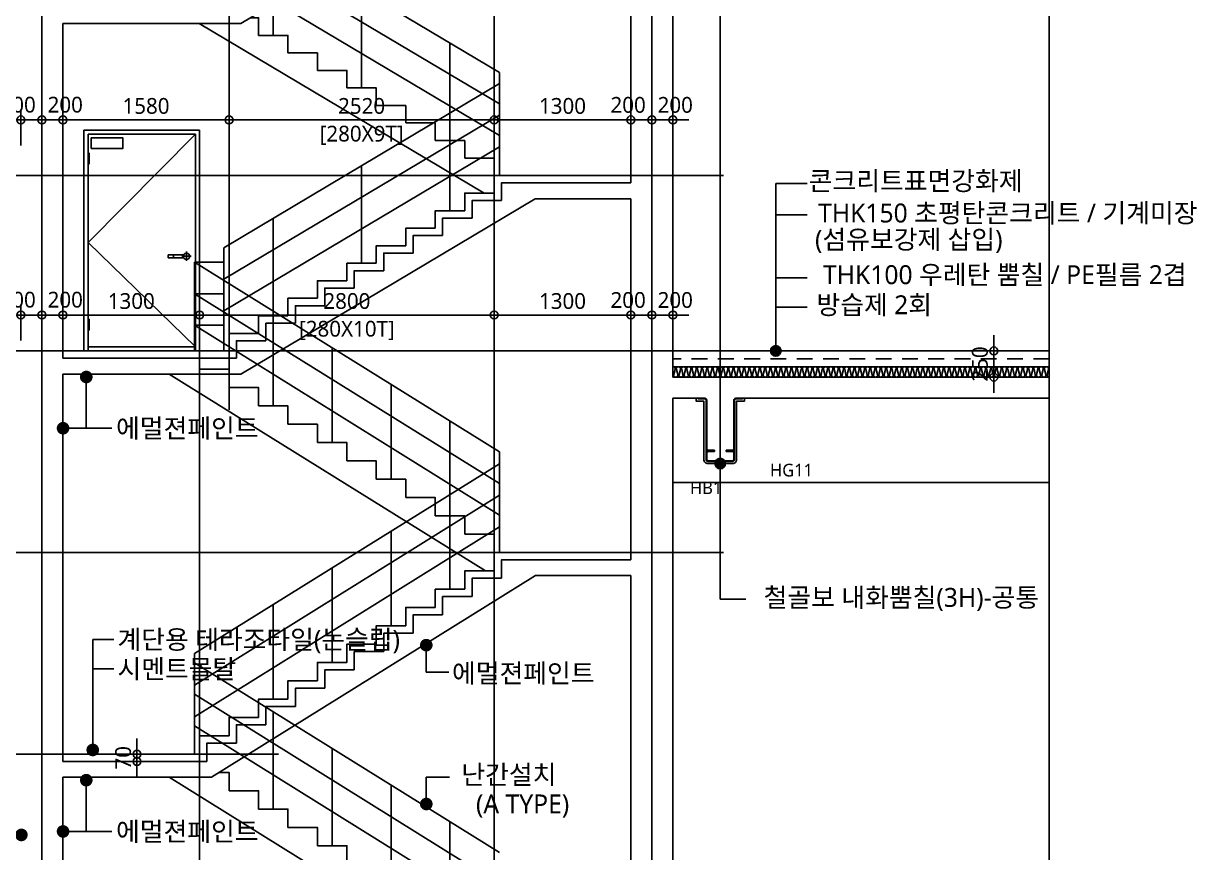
# Model space of a CAD drawing. Header units: millimetres. Extents: x -27671 to 122165, y 825 to 42056.
# Drawn here: x 77094 to 88248, y 12961 to 20844 of the extents above; entities that cross this region are included whole.
import ezdxf
from ezdxf.enums import TextEntityAlignment as Align

# ---------------------------------------------------------------- set-up
doc = ezdxf.new("R2010")
doc.units = ezdxf.units.MM
doc.header["$LTSCALE"] = 100
doc.header["$MEASUREMENT"] = 0
doc.header["$PDSIZE"] = -10
for name, pattern in [('-HID', [2.5, 1.5, -1]), ('CEN', [62, 60, -1, 0, -1]), ('HID', [2.5, 1.5, -1])]:
    doc.linetypes.add(name, pattern=pattern)
doc.layers.get('0').update_dxf_attribs({"linetype": 'CONTINUOUS'})
doc.layers.get('Defpoints').update_dxf_attribs({"color": 171, "linetype": 'CONTINUOUS'})
for name, color, linetype in [('CEN(ST)', 1, 'CEN'), ('center(창호)', 1, 'CEN'), ('CON', 2, 'CONTINUOUS'), ('DOOR', 4, 'CONTINUOUS'), ('DOOR-ELE', 252, 'CONTINUOUS'), ('ELE-6', 8, 'CONTINUOUS'), ('FIN', 8, 'CONTINUOUS'), ('FIN-1', 6, 'CONTINUOUS'), ('HAN', 9, 'CONTINUOUS'), ('HF', 3, 'CONTINUOUS'), ('LED', 7, 'CONTINUOUS'), ('NDIM', 7, 'CONTINUOUS'), ('OPEN', 1, '-HID'), ('SYM', 7, 'CONTINUOUS'), ('TEXT(MIN)', 7, 'CONTINUOUS'), ('TEXT(노트)', 7, 'CONTINUOUS'), ('WIPEOUT', 7, 'CONTINUOUS'), ('wire-meshes', 1, 'CONTINUOUS')]:
    doc.layers.add(name, color=color, linetype=linetype)
doc.styles.add('CGS', font='cgse', dxfattribs={"bigfont": 'cgs'})
doc.styles.add('나눔바른고딕', font='NanumBarunGothic.ttf')
doc.dimstyles.new('NDIM 1200', dxfattribs={"dimscale": 75, "dimtxt": 3, "dimasz": 1, "dimexe": 2, "dimexo": 2, "dimgap": 1, "dimtad": 1, "dimdec": 0, "dimdsep": 46, "dimtxsty": 'CGS', "dimblk": 'DOT0', "dimcen": 1, "dimdle": 8, "dimclrd": 256, "dimclre": 256, "dimclrt": 256, "dimadec": 0, "dimazin": 0, "dimtfac": 1, "dimtdec": 0, "dimtix": 1, "dimtmove": 2, "dimatfit": 3, "dimldrblk": 'DOT0', "dimfxl": 1, "dimtolj": 1, "dimtzin": 0, "dimlwd": -1, "dimlwe": -1, "dimarcsym": 0})

# ---------------------------------------------------------------- blocks, each defined once
blk = doc.blocks.new('A$Cf4a16f9c')
blk.add_wipeout([(0, 0), (1100, 0), (1100, 2100), (0, 2100)]).dxf.layer = 'WIPEOUT'
at = {"layer": 'center(창호)'}
for p, q in [((80, 900), (170, 900)), ((125, 945), (125, 855))]:
    blk.add_line(p, q, dxfattribs=at)
at = {"layer": 'DOOR', "ltscale": 1000}
for p, q in [((0, 2100), (0, 0)), ((1100, 2100), (0, 2100)), ((40, 2060), (40, 0)), ((1060, 2060), (40, 2060)), ((1060, 2060), (1060, 0)), ((1100, 2100), (1100, 0)), ((0, 0), (1100, 0)), ((40, 40), (1060, 40))]:
    blk.add_line(p, q, dxfattribs=at)
blk.add_circle((125, 900), 30, dxfattribs=at)
at = {"layer": 'DOOR-ELE', "ltscale": 1000}
for p, q in [((151, 915), (300, 915)), ((250, 915), (250, 885)), ((300, 915), (300, 885)), ((151, 885), (300, 885))]:
    blk.add_line(p, q, dxfattribs=at)
for points in [[(1030, 2025), (730, 2025), (730, 1925), (1030, 1925)], [(1060, 1780), (1050, 1780), (1050, 1880), (1060, 1880)], [(1060, 200), (1050, 200), (1050, 300), (1060, 300)]]:
    blk.add_lwpolyline(points, close=True, dxfattribs=at)
at = {"layer": 'OPEN', "ltscale": 700}
for p, q in [((40, 2060), (1060, 1030)), ((1060, 1030), (40, 40))]:
    blk.add_line(p, q, dxfattribs=at)
blk = doc.blocks.new('A$C7D425C14')
at = {"layer": 'CON', "ltscale": 10000}
for points in [[(3820, 4780), (2911, 4780), (111, 3113), (-1580, 3113)], [(2870, 1597), (2590, 1597), (2590, 1430)], [(2870, 1597), (3820, 1597)], [(3820, 1447), (2911, 1447), (111, -220), (-1580, -220)], [(2590, 1430), (2310, 1430), (2310, 1263)], [(2310, 1263), (2030, 1263), (2030, 1097)], [(2030, 1097), (1750, 1097), (1750, 930)], [(1750, 930), (1470, 930), (1470, 763)], [(1470, 763), (1190, 763), (1190, 597)], [(1190, 597), (910, 597), (910, 430)], [(910, 430), (630, 430), (630, 263)], [(630, 263), (350, 263), (350, 97)], [(350, 97), (70, 97), (70, -70)], [(70, -70), (-1580, -70)]]:
    blk.add_lwpolyline(points, dxfattribs=at)
at = {"layer": 'ELE-6', "ltscale": 10000}
for points in [[(201, 3167), (280, 3167), (280, 3000)], [(2426, 1500), (-284, 3113)], [(280, 3000), (560, 3000), (560, 2833)], [(560, 2833), (840, 2833), (840, 2667)], [(840, 2667), (1120, 2667), (1120, 2500)], [(1120, 2500), (1400, 2500), (1400, 2333)], [(1400, 2333), (1680, 2333), (1680, 2167)], [(1680, 2167), (1960, 2167), (1960, 2000)], [(1960, 2000), (2240, 2000), (2240, 1833)], [(2240, 1833), (2520, 1833), (2520, 1667)]]:
    blk.add_lwpolyline(points, dxfattribs=at)
at = {"layer": 'FIN-1', "ltscale": 10000}
for points in [[(2800, 1667), (2520, 1667), (2520, 1500)], [(2800, 1667), (3820, 1667)], [(2520, 1500), (2240, 1500), (2240, 1333)], [(2240, 1333), (1960, 1333), (1960, 1167)], [(1960, 1167), (1680, 1167), (1680, 1000)], [(1680, 1000), (1400, 1000), (1400, 833)], [(1400, 833), (1120, 833), (1120, 667)], [(1120, 667), (840, 667), (840, 500)], [(840, 500), (560, 500), (560, 333)], [(560, 333), (280, 333), (280, 167)], [(280, 167), (0, 167), (0, 0)], [(0, 0), (-1580, 0)]]:
    blk.add_lwpolyline(points, dxfattribs=at)
at = {"layer": 'HAN', "ltscale": 10000}
for p, q in [((2570, 2648), (950, 3612)), ((2570, 2348), (698, 3462)), ((1260, 2500), (1260, 3428)), ((420, 3000), (420, 3297)), ((2570, 2048), (446, 3312)), ((2100, 2000), (2100, 2928)), ((2570, 1667), (2570, 2648)), ((-50, 981), (2570, 2541)), ((-50, 681), (2570, 2241)), ((2100, 1333), (2100, 2261)), ((-50, 381), (2570, 1941)), ((1260, 833), (1260, 1761)), ((420, 333), (420, 1261)), ((-50, 981), (-50, 0))]:
    blk.add_line(p, q, dxfattribs=at)
blk = doc.blocks.new('DOT0')
blk.add_line((-3, 0), (3, 0))
at = {"color": 6}
blk.add_circle((0, 0), 0.75, dxfattribs=at)
blk = doc.blocks.new('*D207')
at = {"layer": 'Defpoints', "color": 0, "ltscale": 0.4, "transparency": 16777216}
for p in [(77069, 18072), (77069, 17731), (77269, 17731)]:
    blk.add_point(p, dxfattribs=at)
at = {"layer": 'NDIM', "ltscale": 0.4, "transparency": 16777216}
for p, q in [((77069, 17831), (77069, 18172)), ((77219, 18072), (77119, 18072)), ((77269, 17831), (77269, 18172))]:
    blk.add_line(p, q, dxfattribs=at)
at = {"layer": 'NDIM', "ltscale": 0.4, "transparency": 16777216, "xscale": 50, "yscale": 50, "zscale": 50, "rotation": 180}
blk.add_blockref('DOT0', (77069, 18072), dxfattribs=at)
at = {"layer": 'NDIM', "ltscale": 0.4, "transparency": 16777216, "xscale": 50, "yscale": 50, "zscale": 50}
blk.add_blockref('DOT0', (77269, 18072), dxfattribs=at)
at = {"layer": 'NDIM', "ltscale": 0.4, "transparency": 16777216, "insert": (77043, 18217), "char_height": 150, "attachment_point": 5, "style": '나눔바른고딕'}
blk.add_mtext('\\A1;200', dxfattribs=at)
blk = doc.blocks.new('*D208')
at = {"layer": 'Defpoints', "color": 0, "ltscale": 0.4, "transparency": 16777216}
for p in [(77469, 18072), (77269, 17731), (77469, 17731)]:
    blk.add_point(p, dxfattribs=at)
at = {"layer": 'NDIM', "ltscale": 0.4, "transparency": 16777216}
for p, q in [((77269, 17831), (77269, 18172)), ((77319, 18072), (77419, 18072)), ((77469, 17831), (77469, 18172))]:
    blk.add_line(p, q, dxfattribs=at)
at = {"layer": 'NDIM', "ltscale": 0.4, "transparency": 16777216, "xscale": 50, "yscale": 50, "zscale": 50, "rotation": 180}
blk.add_blockref('DOT0', (77269, 18072), dxfattribs=at)
at = {"layer": 'NDIM', "ltscale": 0.4, "transparency": 16777216, "xscale": 50, "yscale": 50, "zscale": 50}
blk.add_blockref('DOT0', (77469, 18072), dxfattribs=at)
at = {"layer": 'NDIM', "ltscale": 0.4, "transparency": 16777216, "insert": (77491, 18217), "char_height": 150, "attachment_point": 5, "style": '나눔바른고딕'}
blk.add_mtext('\\A1;200', dxfattribs=at)
blk = doc.blocks.new('*D209')
at = {"layer": 'Defpoints', "color": 0, "ltscale": 0.4, "transparency": 16777216}
for p in [(77469, 18072), (77469, 17731), (78769, 17731)]:
    blk.add_point(p, dxfattribs=at)
at = {"layer": 'NDIM', "ltscale": 0.4, "transparency": 16777216}
for p, q in [((77469, 17831), (77469, 18172)), ((78719, 18072), (77519, 18072)), ((78769, 17831), (78769, 18172))]:
    blk.add_line(p, q, dxfattribs=at)
at = {"layer": 'NDIM', "ltscale": 0.4, "transparency": 16777216, "xscale": 50, "yscale": 50, "zscale": 50, "rotation": 180}
blk.add_blockref('DOT0', (77469, 18072), dxfattribs=at)
at = {"layer": 'NDIM', "ltscale": 0.4, "transparency": 16777216, "xscale": 50, "yscale": 50, "zscale": 50}
blk.add_blockref('DOT0', (78769, 18072), dxfattribs=at)
at = {"layer": 'NDIM', "ltscale": 0.4, "transparency": 16777216, "insert": (78119, 18204), "char_height": 150, "attachment_point": 5, "style": '나눔바른고딕'}
blk.add_mtext('\\A1;1300', dxfattribs=at)
blk = doc.blocks.new('*D210')
at = {"layer": 'Defpoints', "color": 0, "ltscale": 0.4, "transparency": 16777216}
for p in [(81569, 18072), (78769, 17731), (81569, 17731)]:
    blk.add_point(p, dxfattribs=at)
at = {"layer": 'NDIM', "ltscale": 0.4, "transparency": 16777216}
for p, q in [((78769, 17831), (78769, 18172)), ((78819, 18072), (81519, 18072)), ((81569, 17831), (81569, 18172))]:
    blk.add_line(p, q, dxfattribs=at)
at = {"layer": 'NDIM', "ltscale": 0.4, "transparency": 16777216, "xscale": 50, "yscale": 50, "zscale": 50, "rotation": 180}
blk.add_blockref('DOT0', (78769, 18072), dxfattribs=at)
at = {"layer": 'NDIM', "ltscale": 0.4, "transparency": 16777216, "xscale": 50, "yscale": 50, "zscale": 50}
blk.add_blockref('DOT0', (81569, 18072), dxfattribs=at)
at = {"layer": 'NDIM', "ltscale": 0.4, "transparency": 16777216, "char_height": 150, "attachment_point": 5, "style": '나눔바른고딕'}
for s, insert in [('\\A1;2800', (80169, 18204)), ('\\A1;[280X10T]', (80169, 17925))]:
    blk.add_mtext(s, dxfattribs=dict(at, insert=insert))
blk = doc.blocks.new('*D211')
at = {"layer": 'Defpoints', "color": 0, "ltscale": 0.4, "transparency": 16777216}
for p in [(82869, 18072), (81569, 17731), (82869, 17731)]:
    blk.add_point(p, dxfattribs=at)
at = {"layer": 'NDIM', "ltscale": 0.4, "transparency": 16777216}
for p, q in [((81569, 17831), (81569, 18172)), ((81619, 18072), (82819, 18072)), ((82869, 17831), (82869, 18172))]:
    blk.add_line(p, q, dxfattribs=at)
at = {"layer": 'NDIM', "ltscale": 0.4, "transparency": 16777216, "xscale": 50, "yscale": 50, "zscale": 50, "rotation": 180}
blk.add_blockref('DOT0', (81569, 18072), dxfattribs=at)
at = {"layer": 'NDIM', "ltscale": 0.4, "transparency": 16777216, "xscale": 50, "yscale": 50, "zscale": 50}
blk.add_blockref('DOT0', (82869, 18072), dxfattribs=at)
at = {"layer": 'NDIM', "ltscale": 0.4, "transparency": 16777216, "insert": (82219, 18204), "char_height": 150, "attachment_point": 5, "style": '나눔바른고딕'}
blk.add_mtext('\\A1;1300', dxfattribs=at)
blk = doc.blocks.new('*D212')
at = {"layer": 'Defpoints', "color": 0, "ltscale": 0.4, "transparency": 16777216}
for p in [(82869, 18072), (82869, 17731), (83069, 17731)]:
    blk.add_point(p, dxfattribs=at)
at = {"layer": 'NDIM', "ltscale": 0.4, "transparency": 16777216}
for p, q in [((82869, 17831), (82869, 18172)), ((83019, 18072), (82919, 18072)), ((83069, 17831), (83069, 18172))]:
    blk.add_line(p, q, dxfattribs=at)
at = {"layer": 'NDIM', "ltscale": 0.4, "transparency": 16777216, "xscale": 50, "yscale": 50, "zscale": 50, "rotation": 180}
blk.add_blockref('DOT0', (82869, 18072), dxfattribs=at)
at = {"layer": 'NDIM', "ltscale": 0.4, "transparency": 16777216, "xscale": 50, "yscale": 50, "zscale": 50}
blk.add_blockref('DOT0', (83069, 18072), dxfattribs=at)
at = {"layer": 'NDIM', "ltscale": 0.4, "transparency": 16777216, "insert": (82843, 18214), "char_height": 150, "attachment_point": 5, "style": '나눔바른고딕'}
blk.add_mtext('\\A1;200', dxfattribs=at)
blk = doc.blocks.new('*D213')
at = {"layer": 'Defpoints', "color": 0, "ltscale": 0.4, "transparency": 16777216}
for p in [(83269, 18072), (83069, 17731), (83269, 17731)]:
    blk.add_point(p, dxfattribs=at)
at = {"layer": 'NDIM', "ltscale": 0.4, "transparency": 16777216}
for p, q in [((83069, 17831), (83069, 18172)), ((83119, 18072), (83219, 18072)), ((83269, 17831), (83269, 18172))]:
    blk.add_line(p, q, dxfattribs=at)
at = {"layer": 'NDIM', "ltscale": 0.4, "transparency": 16777216, "xscale": 50, "yscale": 50, "zscale": 50, "rotation": 180}
blk.add_blockref('DOT0', (83069, 18072), dxfattribs=at)
at = {"layer": 'NDIM', "ltscale": 0.4, "transparency": 16777216, "xscale": 50, "yscale": 50, "zscale": 50}
blk.add_blockref('DOT0', (83269, 18072), dxfattribs=at)
at = {"layer": 'NDIM', "ltscale": 0.4, "transparency": 16777216, "insert": (83291, 18214), "char_height": 150, "attachment_point": 5, "style": '나눔바른고딕'}
blk.add_mtext('\\A1;200', dxfattribs=at)
blk = doc.blocks.new('*D214')
at = {"layer": 'Defpoints', "color": 0, "ltscale": 0.4, "transparency": 16777216}
for p in [(77069, 19927), (77069, 19585), (77269, 19585)]:
    blk.add_point(p, dxfattribs=at)
at = {"layer": 'NDIM', "ltscale": 0.4, "transparency": 16777216}
for p, q in [((77069, 19685), (77069, 20027)), ((77269, 19685), (77269, 20027)), ((77219, 19927), (77119, 19927))]:
    blk.add_line(p, q, dxfattribs=at)
at = {"layer": 'NDIM', "ltscale": 0.4, "transparency": 16777216, "xscale": 50, "yscale": 50, "zscale": 50, "rotation": 180}
blk.add_blockref('DOT0', (77069, 19927), dxfattribs=at)
at = {"layer": 'NDIM', "ltscale": 0.4, "transparency": 16777216, "xscale": 50, "yscale": 50, "zscale": 50}
blk.add_blockref('DOT0', (77269, 19927), dxfattribs=at)
at = {"layer": 'NDIM', "ltscale": 0.4, "transparency": 16777216, "insert": (77043, 20071), "char_height": 150, "attachment_point": 5, "style": '나눔바른고딕'}
blk.add_mtext('\\A1;200', dxfattribs=at)
blk = doc.blocks.new('*D215')
at = {"layer": 'Defpoints', "color": 0, "ltscale": 0.4, "transparency": 16777216}
for p in [(77469, 19927), (77269, 19585), (77469, 19585)]:
    blk.add_point(p, dxfattribs=at)
at = {"layer": 'NDIM', "ltscale": 0.4, "transparency": 16777216}
for p, q in [((77269, 19685), (77269, 20027)), ((77469, 19685), (77469, 20027)), ((77319, 19927), (77419, 19927))]:
    blk.add_line(p, q, dxfattribs=at)
at = {"layer": 'NDIM', "ltscale": 0.4, "transparency": 16777216, "xscale": 50, "yscale": 50, "zscale": 50, "rotation": 180}
blk.add_blockref('DOT0', (77269, 19927), dxfattribs=at)
at = {"layer": 'NDIM', "ltscale": 0.4, "transparency": 16777216, "xscale": 50, "yscale": 50, "zscale": 50}
blk.add_blockref('DOT0', (77469, 19927), dxfattribs=at)
at = {"layer": 'NDIM', "ltscale": 0.4, "transparency": 16777216, "insert": (77491, 20071), "char_height": 150, "attachment_point": 5, "style": '나눔바른고딕'}
blk.add_mtext('\\A1;200', dxfattribs=at)
blk = doc.blocks.new('*D216')
at = {"layer": 'Defpoints', "color": 0, "ltscale": 0.4, "transparency": 16777216}
for p in [(77469, 19927), (77469, 19585), (79049, 19585)]:
    blk.add_point(p, dxfattribs=at)
at = {"layer": 'NDIM', "ltscale": 0.4, "transparency": 16777216}
for p, q in [((77469, 19685), (77469, 20027)), ((79049, 19685), (79049, 20027)), ((78999, 19927), (77519, 19927))]:
    blk.add_line(p, q, dxfattribs=at)
at = {"layer": 'NDIM', "ltscale": 0.4, "transparency": 16777216, "xscale": 50, "yscale": 50, "zscale": 50, "rotation": 180}
blk.add_blockref('DOT0', (77469, 19927), dxfattribs=at)
at = {"layer": 'NDIM', "ltscale": 0.4, "transparency": 16777216, "xscale": 50, "yscale": 50, "zscale": 50}
blk.add_blockref('DOT0', (79049, 19927), dxfattribs=at)
at = {"layer": 'NDIM', "ltscale": 0.4, "transparency": 16777216, "insert": (78259, 20059), "char_height": 150, "attachment_point": 5, "style": '나눔바른고딕'}
blk.add_mtext('\\A1;1580', dxfattribs=at)
blk = doc.blocks.new('*D217')
at = {"layer": 'Defpoints', "color": 0, "ltscale": 0.4, "transparency": 16777216}
for p in [(81569, 19927), (79049, 19585), (81569, 19585)]:
    blk.add_point(p, dxfattribs=at)
at = {"layer": 'NDIM', "ltscale": 0.4, "transparency": 16777216}
for p, q in [((79049, 19685), (79049, 20027)), ((81569, 19685), (81569, 20027)), ((79099, 19927), (81519, 19927))]:
    blk.add_line(p, q, dxfattribs=at)
at = {"layer": 'NDIM', "ltscale": 0.4, "transparency": 16777216, "xscale": 50, "yscale": 50, "zscale": 50, "rotation": 180}
blk.add_blockref('DOT0', (79049, 19927), dxfattribs=at)
at = {"layer": 'NDIM', "ltscale": 0.4, "transparency": 16777216, "xscale": 50, "yscale": 50, "zscale": 50}
blk.add_blockref('DOT0', (81569, 19927), dxfattribs=at)
at = {"layer": 'NDIM', "ltscale": 0.4, "transparency": 16777216, "char_height": 150, "attachment_point": 5, "style": '나눔바른고딕'}
for s, insert in [('\\A1;2520', (80309, 20059)), ('\\A1;[280X9T]', (80309, 19780))]:
    blk.add_mtext(s, dxfattribs=dict(at, insert=insert))
blk = doc.blocks.new('*D218')
at = {"layer": 'Defpoints', "color": 0, "ltscale": 0.4, "transparency": 16777216}
for p in [(82869, 19927), (81569, 19585), (82869, 19585)]:
    blk.add_point(p, dxfattribs=at)
at = {"layer": 'NDIM', "ltscale": 0.4, "transparency": 16777216}
for p, q in [((81569, 19685), (81569, 20027)), ((82869, 19685), (82869, 20027)), ((81619, 19927), (82819, 19927))]:
    blk.add_line(p, q, dxfattribs=at)
at = {"layer": 'NDIM', "ltscale": 0.4, "transparency": 16777216, "xscale": 50, "yscale": 50, "zscale": 50, "rotation": 180}
blk.add_blockref('DOT0', (81569, 19927), dxfattribs=at)
at = {"layer": 'NDIM', "ltscale": 0.4, "transparency": 16777216, "xscale": 50, "yscale": 50, "zscale": 50}
blk.add_blockref('DOT0', (82869, 19927), dxfattribs=at)
at = {"layer": 'NDIM', "ltscale": 0.4, "transparency": 16777216, "insert": (82219, 20059), "char_height": 150, "attachment_point": 5, "style": '나눔바른고딕'}
blk.add_mtext('\\A1;1300', dxfattribs=at)
blk = doc.blocks.new('*D219')
at = {"layer": 'Defpoints', "color": 0, "ltscale": 0.4, "transparency": 16777216}
for p in [(82869, 19927), (82869, 19585), (83069, 19585)]:
    blk.add_point(p, dxfattribs=at)
at = {"layer": 'NDIM', "ltscale": 0.4, "transparency": 16777216}
for p, q in [((82869, 19685), (82869, 20027)), ((83069, 19685), (83069, 20027)), ((83019, 19927), (82919, 19927))]:
    blk.add_line(p, q, dxfattribs=at)
at = {"layer": 'NDIM', "ltscale": 0.4, "transparency": 16777216, "xscale": 50, "yscale": 50, "zscale": 50, "rotation": 180}
blk.add_blockref('DOT0', (82869, 19927), dxfattribs=at)
at = {"layer": 'NDIM', "ltscale": 0.4, "transparency": 16777216, "xscale": 50, "yscale": 50, "zscale": 50}
blk.add_blockref('DOT0', (83069, 19927), dxfattribs=at)
at = {"layer": 'NDIM', "ltscale": 0.4, "transparency": 16777216, "insert": (82843, 20069), "char_height": 150, "attachment_point": 5, "style": '나눔바른고딕'}
blk.add_mtext('\\A1;200', dxfattribs=at)
blk = doc.blocks.new('*D220')
at = {"layer": 'Defpoints', "color": 0, "ltscale": 0.4, "transparency": 16777216}
for p in [(83269, 19927), (83069, 19585), (83269, 19585)]:
    blk.add_point(p, dxfattribs=at)
at = {"layer": 'NDIM', "ltscale": 0.4, "transparency": 16777216}
for p, q in [((83069, 19685), (83069, 20027)), ((83269, 19685), (83269, 20027)), ((83119, 19927), (83219, 19927))]:
    blk.add_line(p, q, dxfattribs=at)
at = {"layer": 'NDIM', "ltscale": 0.4, "transparency": 16777216, "xscale": 50, "yscale": 50, "zscale": 50, "rotation": 180}
blk.add_blockref('DOT0', (83069, 19927), dxfattribs=at)
at = {"layer": 'NDIM', "ltscale": 0.4, "transparency": 16777216, "xscale": 50, "yscale": 50, "zscale": 50}
blk.add_blockref('DOT0', (83269, 19927), dxfattribs=at)
at = {"layer": 'NDIM', "ltscale": 0.4, "transparency": 16777216, "insert": (83291, 20069), "char_height": 150, "attachment_point": 5, "style": '나눔바른고딕'}
blk.add_mtext('\\A1;200', dxfattribs=at)
blk = doc.blocks.new('*U228')
at = {"layer": 'Defpoints'}
blk.add_point((0, 0), dxfattribs=at)
at = {"layer": 'HF'}
for p, q in [((-209, 0), (-147, 0)), ((-209, 0), (-209, -6)), ((209, 0), (147, 0)), ((209, 0), (209, -6)), ((-209, -6), (-147, -6)), ((-135, -18), (-135, -482)), ((-129, -18), (-129, -482)), ((129, -18), (129, -482)), ((135, -18), (135, -482)), ((209, -6), (147, -6)), ((-135, -518), (-135, -582)), ((-129, -518), (-129, -582)), ((-117, -494), (-55, -494)), ((-117, -500), (-55, -500)), ((-117, -506), (-55, -506)), ((-55, -494), (-55, -500)), ((-55, -500), (-55, -506)), ((117, -494), (55, -494)), ((55, -494), (55, -500)), ((117, -500), (55, -500)), ((55, -500), (55, -506)), ((117, -506), (55, -506)), ((129, -518), (129, -582)), ((135, -518), (135, -582)), ((-117, -594), (117, -594)), ((-117, -600), (117, -600))]:
    blk.add_line(p, q, dxfattribs=at)
for centre, radius, start, end in [((-147, -18), 18, 360, 450), ((147, -18), 18, 90, 180), ((-147, -18), 12, 360, 450), ((147, -18), 12, 90, 180), ((-117, -482), 18, 180, 270), ((-117, -518), 18, 90, 180), ((-117, -482), 12, 180, 270), ((-117, -518), 12, 90, 180), ((117, -482), 12, 270, 360), ((117, -482), 18, 270, 360), ((117, -518), 18, 0, 90), ((117, -518), 12, 0, 90), ((-117, -582), 18, 180, 270), ((-117, -582), 12, 180, 270), ((117, -582), 12, 270, 360), ((117, -582), 18, 270, 360)]:
    blk.add_arc(centre, radius, start, end, dxfattribs=at)
blk = doc.blocks.new('*D401')
at = {"layer": 'Defpoints', "color": 0, "ltscale": 0.4, "transparency": 16777216}
for p in [(86662, 17731), (86320, 17481), (86662, 17481)]:
    blk.add_point(p, dxfattribs=at)
at = {"layer": 'NDIM', "ltscale": 0.4, "transparency": 16777216}
for p, q in [((86320, 17781), (86320, 17831)), ((86562, 17731), (86220, 17731)), ((86320, 17731), (86320, 17481)), ((86562, 17481), (86220, 17481)), ((86320, 17431), (86320, 17381))]:
    blk.add_line(p, q, dxfattribs=at)
at = {"layer": 'NDIM', "ltscale": 0.4, "transparency": 16777216, "xscale": 50, "yscale": 50, "zscale": 50}
for p, rotation in [((86320, 17731), 270), ((86320, 17481), 90)]:
    blk.add_blockref('DOT0', p, dxfattribs=dict(at, rotation=rotation))
at = {"layer": 'NDIM', "ltscale": 0.4, "transparency": 16777216, "insert": (86188, 17606), "char_height": 150, "attachment_point": 5, "rotation": 90, "style": '나눔바른고딕'}
blk.add_mtext('\\A1;250', dxfattribs=at)
blk = doc.blocks.new('*D412')
at = {"layer": 'Defpoints', "color": 0, "ltscale": 0.4, "transparency": 16777216}
for p in [(78472, 13897), (78173, 13827), (78472, 13827)]:
    blk.add_point(p, dxfattribs=at)
at = {"layer": 'NDIM', "ltscale": 0.4, "transparency": 16777216}
for p, q in [((78173, 13947), (78173, 13997)), ((78372, 13897), (78073, 13897)), ((78173, 13897), (78173, 13827)), ((78372, 13827), (78073, 13827)), ((78173, 13777), (78173, 13727))]:
    blk.add_line(p, q, dxfattribs=at)
at = {"layer": 'NDIM', "ltscale": 0.4, "transparency": 16777216, "xscale": 50, "yscale": 50, "zscale": 50}
for p, rotation in [((78173, 13897), 270), ((78173, 13827), 90)]:
    blk.add_blockref('DOT0', p, dxfattribs=dict(at, rotation=rotation))
at = {"layer": 'NDIM', "ltscale": 0.4, "transparency": 16777216, "insert": (78042, 13862), "char_height": 150, "attachment_point": 5, "rotation": 90, "style": '나눔바른고딕'}
blk.add_mtext('\\A1;70', dxfattribs=at)

msp = doc.modelspace()

# ---------------------------------------------------------------- hatches: boundary and pattern name
at = {"ltscale": 10000}
h = msp.add_hatch(color=256, dxfattribs=at)
h.dxf.hatch_style = 1
edge = h.paths.add_edge_path()
edge.add_arc((84246.8, 17730.6), 50, 0, 360)
h = msp.add_hatch(color=256, dxfattribs=at)
h.dxf.hatch_style = 1
edge = h.paths.add_edge_path()
edge.add_arc((83718.8, 16659.6), 50, 360, 720, ccw=False)

# ---------------------------------------------------------------- linework, layer by layer
at = {"layer": 'CEN(ST)', "ltscale": 10000}
for p, q in [((83068.8, 40730.6), (83068.8, 825)), ((77268.8, 38730.6), (77268.8, 825)), ((79048.8, 38730.6), (79048.8, 17170.2)), ((81568.8, 38730.6), (81568.8, 825)), ((83718.8, 38730.6), (83718.8, 15996)), ((72371.5, 15813.9), (83750.5, 15813.9)), ((72371.5, 13897.2), (79519.9, 13897.2))]:
    msp.add_line(p, q, dxfattribs=at)
at = {"layer": 'CON', "ltscale": 10000}
for p, q in [((82868.8, 22510.6), (82868.8, 19327.2)), ((77468.8, 20843.9), (77468.8, 17660.6)), ((82868.8, 19177.2), (82868.8, 15743.9)), ((77468.8, 17510.6), (77468.8, 13827.2)), ((83268.8, 17280.6), (83268.8, 5680.6)), ((82868.8, 15593.9), (82868.8, 11910.6)), ((77468.8, 13677.2), (77468.8, 9993.9))]:
    msp.add_line(p, q, dxfattribs=at)
at = {"layer": 'CON', "ltscale": 0.1}
msp.add_line((83268.8, 17480.6), (86847.1, 17480.6), dxfattribs=at)
for points in [[(83268.8, 17480.6), (83268.8, 27280.6), (83571.8, 27280.6)], [(83268.8, 17280.6), (83571.8, 17280.6)], [(83865.8, 17280.6), (86847.1, 17280.6)]]:
    msp.add_lwpolyline(points, dxfattribs=at)
at = {"layer": 'CON', "ltscale": 10000}
for points in [[(81918.8, 15743.9), (81638.8, 15743.9), (81638.8, 15569.7)], [(81918.8, 15743.9), (82868.8, 15743.9)], [(82868.8, 15593.9), (81961.6, 15593.9), (78881.6, 13677.2), (77468.8, 13677.2)], [(81638.8, 15569.7), (81358.8, 15569.7), (81358.8, 15395.4)], [(81358.8, 15395.4), (81078.8, 15395.4), (81078.8, 15221.2)], [(81078.8, 15221.2), (80798.8, 15221.2), (80798.8, 15046.9)], [(80798.8, 15046.9), (80518.8, 15046.9), (80518.8, 14872.7)], [(80518.8, 14872.7), (80238.8, 14872.7), (80238.8, 14698.4)], [(80238.8, 14698.4), (79958.8, 14698.4), (79958.8, 14524.2)], [(79958.8, 14524.2), (79678.8, 14524.2), (79678.8, 14350)], [(79678.8, 14350), (79398.8, 14350), (79398.8, 14175.7)], [(79398.8, 14175.7), (79118.8, 14175.7), (79118.8, 14001.5)], [(79118.8, 14001.5), (78838.8, 14001.5), (78838.8, 13827.2)], [(78838.8, 13827.2), (77468.8, 13827.2)]]:
    msp.add_lwpolyline(points, dxfattribs=at)
at = {"layer": 'ELE-6', "ltscale": 10000}
for points in [[(78768.8, 17556.3), (79048.8, 17556.3), (79048.8, 17382.1)], [(81486.7, 15639.7), (78480.2, 17510.6)], [(79048.8, 17510.6), (79048.8, 17382.1)], [(79048.8, 17382.1), (79328.8, 17382.1), (79328.8, 17207.8)], [(79328.8, 17207.8), (79608.8, 17207.8), (79608.8, 17033.6)], [(79608.8, 17033.6), (79888.8, 17033.6), (79888.8, 16859.4)], [(79888.8, 16859.4), (80168.8, 16859.4), (80168.8, 16685.1)], [(80168.8, 16685.1), (80448.8, 16685.1), (80448.8, 16510.9)], [(80448.8, 16510.9), (80728.8, 16510.9), (80728.8, 16336.6)], [(80728.8, 16336.6), (81008.8, 16336.6), (81008.8, 16162.4)], [(81008.8, 16162.4), (81288.8, 16162.4), (81288.8, 15988.1)], [(81288.8, 15988.1), (81568.8, 15988.1), (81568.8, 15813.9)], [(78955.2, 13723), (79048.8, 13723), (79048.8, 13548.8)], [(81486.7, 11806.3), (78480.2, 13677.2)], [(79048.8, 13548.8), (79328.8, 13548.8), (79328.8, 13374.5)], [(79328.8, 13374.5), (79608.8, 13374.5), (79608.8, 13200.3)], [(79608.8, 13200.3), (79888.8, 13200.3), (79888.8, 13026)], [(79888.8, 13026), (80168.8, 13026), (80168.8, 12851.8)]]:
    msp.add_lwpolyline(points, dxfattribs=at)
at = {"layer": 'FIN', "ltscale": 10000}
msp.add_line((86847.1, 17730.6), (83268.8, 17730.6), dxfattribs=at)
at = {"layer": 'FIN', "ltscale": 1000}
for points in [[(84845.8, 17480.6, -0.5248557), (84827.1, 17507.7), (84839.5, 17553.5, 1.4491979), (84802.1, 17553.5), (84814.5, 17507.7, -0.5248557), (84795.8, 17480.6, -0.5248557), (84777.1, 17507.7), (84789.5, 17553.5, 1.4491979), (84752.1, 17553.5), (84764.5, 17507.7, -0.5248557), (84745.8, 17480.6, -0.5248557), (84727.1, 17507.7), (84739.5, 17553.5, 1.4491979), (84702.1, 17553.5), (84714.5, 17507.7, -0.5248557), (84695.8, 17480.6, -0.5248557), (84677.1, 17507.7), (84689.5, 17553.5, 1.4491979), (84652.1, 17553.5), (84664.5, 17507.7, -0.5248557), (84645.8, 17480.6, -0.5248557), (84627.1, 17507.7), (84639.5, 17553.5, 1.4491979), (84602.1, 17553.5), (84614.5, 17507.7, -0.5248557), (84595.8, 17480.6, -0.5248557), (84577.1, 17507.7), (84589.5, 17553.5, 1.4491979), (84552.1, 17553.5), (84564.5, 17507.7, -0.5248557), (84545.8, 17480.6, -0.5248557), (84527.1, 17507.7), (84539.5, 17553.5, 1.4491979), (84502.1, 17553.5), (84514.5, 17507.7, -0.5248557), (84495.8, 17480.6, -0.5248557), (84477.1, 17507.7), (84489.5, 17553.5, 1.4491979), (84452.1, 17553.5), (84464.5, 17507.7, -0.5248557), (84445.8, 17480.6, -0.5248557), (84427.1, 17507.7), (84439.5, 17553.5, 1.4491979), (84402.1, 17553.5), (84414.5, 17507.7, -0.5248557), (84395.8, 17480.6, -0.5248557), (84377.1, 17507.7), (84389.5, 17553.5, 1.4491979), (84352.1, 17553.5), (84364.5, 17507.7, -0.5248557), (84345.8, 17480.6, -0.5248557), (84327.1, 17507.7), (84339.5, 17553.5, 1.4491979), (84302.1, 17553.5), (84314.5, 17507.7, -0.5248557), (84295.8, 17480.6, -0.5248557), (84277.1, 17507.7), (84289.5, 17553.5, 1.4491979), (84252.1, 17553.5), (84264.5, 17507.7, -0.5248557), (84245.8, 17480.6, -0.5248557), (84227.1, 17507.7), (84239.5, 17553.5, 1.4491979), (84202.1, 17553.5), (84214.5, 17507.7, -0.5248557), (84195.8, 17480.6, -0.5248557), (84177.1, 17507.7), (84189.5, 17553.5, 1.4491979), (84152.1, 17553.5), (84164.5, 17507.7, -0.5248557), (84145.8, 17480.6, -0.5248557), (84127.1, 17507.7), (84139.5, 17553.5, 1.4491979), (84102.1, 17553.5), (84114.5, 17507.7, -0.5248557), (84095.8, 17480.6, -0.5248557), (84077.1, 17507.7), (84089.5, 17553.5, 1.4491979), (84052.1, 17553.5), (84064.5, 17507.7, -0.5248557), (84045.8, 17480.6, -0.5248557), (84027.1, 17507.7), (84039.5, 17553.5, 1.4491979), (84002.1, 17553.5), (84014.5, 17507.7, -0.5248557), (83995.8, 17480.6, -0.5248557), (83977.1, 17507.7), (83989.5, 17553.5, 1.4491979), (83952.1, 17553.5), (83964.5, 17507.7, -0.5248557), (83945.8, 17480.6, -0.5248557), (83927.1, 17507.7), (83939.5, 17553.5, 1.4491979), (83902.1, 17553.5), (83914.5, 17507.7, -0.5248557), (83895.8, 17480.6, -0.5248557), (83877.1, 17507.7), (83889.5, 17553.5, 1.4491979), (83852.1, 17553.5), (83864.5, 17507.7, -0.5248557), (83845.8, 17480.6, -0.5248557), (83827.1, 17507.7), (83839.5, 17553.5, 1.4491979), (83802.1, 17553.5), (83814.5, 17507.7, -0.5248557), (83795.8, 17480.6, -0.5248557), (83777.1, 17507.7), (83789.5, 17553.5, 1.4491979), (83752.1, 17553.5), (83764.5, 17507.7, -0.5248557), (83745.8, 17480.6, -0.5248557), (83727.1, 17507.7), (83739.5, 17553.5, 1.4491979), (83702.1, 17553.5), (83714.5, 17507.7, -0.5248557), (83695.8, 17480.6, -0.5248557), (83677.1, 17507.7), (83689.5, 17553.5, 1.4491979), (83652.1, 17553.5), (83664.5, 17507.7, -0.5248557), (83645.8, 17480.6, -0.5248557), (83627.1, 17507.7), (83639.5, 17553.5, 1.4491979), (83602.1, 17553.5), (83614.5, 17507.7, -0.5248557), (83595.8, 17480.6, -0.5248557), (83577.1, 17507.7), (83589.5, 17553.5, 1.4491979), (83552.1, 17553.5), (83564.5, 17507.7, -0.5248557), (83545.8, 17480.6, -0.5248557), (83527.1, 17507.7), (83539.5, 17553.5, 1.4491979), (83502.1, 17553.5), (83514.5, 17507.7, -0.5248557), (83495.8, 17480.6, -0.5248557), (83477.1, 17507.7), (83489.5, 17553.5, 1.4491979), (83452.1, 17553.5), (83464.5, 17507.7, -0.5248557), (83445.8, 17480.6, -0.5248557), (83427.1, 17507.7), (83439.5, 17553.5, 1.4491979), (83402.1, 17553.5), (83414.5, 17507.7, -0.5248557), (83395.8, 17480.6, -0.5248557), (83377.1, 17507.7), (83389.5, 17553.5, 1.4491979), (83352.1, 17553.5), (83364.5, 17507.7, -0.5248557), (83345.8, 17480.6, -0.5248557), (83327.1, 17507.7), (83339.5, 17553.5, 1.4491979), (83302.1, 17553.5), (83314.5, 17507.7, -0.5248557), (83295.8, 17480.6, -0.5248557), (83277.1, 17507.7), (83289.5, 17553.5, 0.5579241), (83268.8, 17580.5, 0.5579241)], [(86445.8, 17480.6, -0.5248557), (86427.1, 17507.7), (86439.5, 17553.5, 1.4491979), (86402.1, 17553.5), (86414.5, 17507.7, -0.5248557), (86395.8, 17480.6, -0.5248557), (86377.1, 17507.7), (86389.5, 17553.5, 1.4491979), (86352.1, 17553.5), (86364.5, 17507.7, -0.5248557), (86345.8, 17480.6, -0.5248557), (86327.1, 17507.7), (86339.5, 17553.5, 1.4491979), (86302.1, 17553.5), (86314.5, 17507.7, -0.5248557), (86295.8, 17480.6, -0.5248557), (86277.1, 17507.7), (86289.5, 17553.5, 1.4491979), (86252.1, 17553.5), (86264.5, 17507.7, -0.5248557), (86245.8, 17480.6, -0.5248557), (86227.1, 17507.7), (86239.5, 17553.5, 1.4491979), (86202.1, 17553.5), (86214.5, 17507.7, -0.5248557), (86195.8, 17480.6, -0.5248557), (86177.1, 17507.7), (86189.5, 17553.5, 1.4491979), (86152.1, 17553.5), (86164.5, 17507.7, -0.5248557), (86145.8, 17480.6, -0.5248557), (86127.1, 17507.7), (86139.5, 17553.5, 1.4491979), (86102.1, 17553.5), (86114.5, 17507.7, -0.5248557), (86095.8, 17480.6, -0.5248557), (86077.1, 17507.7), (86089.5, 17553.5, 1.4491979), (86052.1, 17553.5), (86064.5, 17507.7, -0.5248557), (86045.8, 17480.6, -0.5248557), (86027.1, 17507.7), (86039.5, 17553.5, 1.4491979), (86002.1, 17553.5), (86014.5, 17507.7, -0.5248557), (85995.8, 17480.6, -0.5248557), (85977.1, 17507.7), (85989.5, 17553.5, 1.4491979), (85952.1, 17553.5), (85964.5, 17507.7, -0.5248557), (85945.8, 17480.6, -0.5248557), (85927.1, 17507.7), (85939.5, 17553.5, 1.4491979), (85902.1, 17553.5), (85914.5, 17507.7, -0.5248557), (85895.8, 17480.6, -0.5248557), (85877.1, 17507.7), (85889.5, 17553.5, 1.4491979), (85852.1, 17553.5), (85864.5, 17507.7, -0.5248557), (85845.8, 17480.6, -0.5248557), (85827.1, 17507.7), (85839.5, 17553.5, 1.4491979), (85802.1, 17553.5), (85814.5, 17507.7, -0.5248557), (85795.8, 17480.6, -0.5248557), (85777.1, 17507.7), (85789.5, 17553.5, 1.4491979), (85752.1, 17553.5), (85764.5, 17507.7, -0.5248557), (85745.8, 17480.6, -0.5248557), (85727.1, 17507.7), (85739.5, 17553.5, 1.4491979), (85702.1, 17553.5), (85714.5, 17507.7, -0.5248557), (85695.8, 17480.6, -0.5248557), (85677.1, 17507.7), (85689.5, 17553.5, 1.4491979), (85652.1, 17553.5), (85664.5, 17507.7, -0.5248557), (85645.8, 17480.6, -0.5248557), (85627.1, 17507.7), (85639.5, 17553.5, 1.4491979), (85602.1, 17553.5), (85614.5, 17507.7, -0.5248557), (85595.8, 17480.6, -0.5248557), (85577.1, 17507.7), (85589.5, 17553.5, 1.4491979), (85552.1, 17553.5), (85564.5, 17507.7, -0.5248557), (85545.8, 17480.6, -0.5248557), (85527.1, 17507.7), (85539.5, 17553.5, 1.4491979), (85502.1, 17553.5), (85514.5, 17507.7, -0.5248557), (85495.8, 17480.6, -0.5248557), (85477.1, 17507.7), (85489.5, 17553.5, 1.4491979), (85452.1, 17553.5), (85464.5, 17507.7, -0.5248557), (85445.8, 17480.6, -0.5248557), (85427.1, 17507.7), (85439.5, 17553.5, 1.4491979), (85402.1, 17553.5), (85414.5, 17507.7, -0.5248557), (85395.8, 17480.6, -0.5248557), (85377.1, 17507.7), (85389.5, 17553.5, 1.4491979), (85352.1, 17553.5), (85364.5, 17507.7, -0.5248557), (85345.8, 17480.6, -0.5248557), (85327.1, 17507.7), (85339.5, 17553.5, 1.4491979), (85302.1, 17553.5), (85314.5, 17507.7, -0.5248557), (85295.8, 17480.6, -0.5248557), (85277.1, 17507.7), (85289.5, 17553.5, 1.4491979), (85252.1, 17553.5), (85264.5, 17507.7, -0.5248557), (85245.8, 17480.6, -0.5248557), (85227.1, 17507.7), (85239.5, 17553.5, 1.4491979), (85202.1, 17553.5), (85214.5, 17507.7, -0.5248557), (85195.8, 17480.6, -0.5248557), (85177.1, 17507.7), (85189.5, 17553.5, 1.4491979), (85152.1, 17553.5), (85164.5, 17507.7, -0.5248557), (85145.8, 17480.6, -0.5248557), (85127.1, 17507.7), (85139.5, 17553.5, 1.4491979), (85102.1, 17553.5), (85114.5, 17507.7, -0.5248557), (85095.8, 17480.6, -0.5248557), (85077.1, 17507.7), (85089.5, 17553.5, 1.4491979), (85052.1, 17553.5), (85064.5, 17507.7, -0.5248557), (85045.8, 17480.6, -0.5248557), (85027.1, 17507.7), (85039.5, 17553.5, 1.4491979), (85002.1, 17553.5), (85014.5, 17507.7, -0.5248557), (84995.8, 17480.6, -0.5248557), (84977.1, 17507.7), (84989.5, 17553.5, 1.4491979), (84952.1, 17553.5), (84964.5, 17507.7, -0.5248557), (84945.8, 17480.6, -0.5248557), (84927.1, 17507.7), (84939.5, 17553.5, 1.4491979), (84902.1, 17553.5), (84914.5, 17507.7, -0.5248557), (84895.8, 17480.6, -0.5248557), (84877.1, 17507.7), (84889.5, 17553.5, 1.4491979), (84852.1, 17553.5), (84864.5, 17507.7, -0.5248557), (84845.8, 17480.6)], [(86847.1, 17480.6, -0.0159977), (86845.8, 17480.6, -0.5248557), (86827.1, 17507.7), (86839.5, 17553.5, 1.4491979), (86802.1, 17553.5), (86814.5, 17507.7, -0.5248557), (86795.8, 17480.6, -0.5248557), (86777.1, 17507.7), (86789.5, 17553.5, 1.4491979), (86752.1, 17553.5), (86764.5, 17507.7, -0.5248557), (86745.8, 17480.6, -0.5248557), (86727.1, 17507.7), (86739.5, 17553.5, 1.4491979), (86702.1, 17553.5), (86714.5, 17507.7, -0.5248557), (86695.8, 17480.6, -0.5248557), (86677.1, 17507.7), (86689.5, 17553.5, 1.4491979), (86652.1, 17553.5), (86664.5, 17507.7, -0.5248557), (86645.8, 17480.6, -0.5248557), (86627.1, 17507.7), (86639.5, 17553.5, 1.4491979), (86602.1, 17553.5), (86614.5, 17507.7, -0.5248557), (86595.8, 17480.6, -0.5248557), (86577.1, 17507.7), (86589.5, 17553.5, 1.4491979), (86552.1, 17553.5), (86564.5, 17507.7, -0.5248557), (86545.8, 17480.6, -0.5248557), (86527.1, 17507.7), (86539.5, 17553.5, 1.4491979), (86502.1, 17553.5), (86514.5, 17507.7, -0.5248557), (86495.8, 17480.6, -0.5248557), (86477.1, 17507.7), (86489.5, 17553.5, 1.4491979), (86452.1, 17553.5), (86464.5, 17507.7, -0.5248557), (86445.8, 17480.6)]]:
    msp.add_lwpolyline(points, format="xyb", dxfattribs=at)
at = {"layer": 'FIN', "ltscale": 10000}
msp.add_lwpolyline([(86847.1, 17580.6), (83268.8, 17580.6)], dxfattribs=at)
msp.add_lwpolyline([(83927.8, 17280.6), (83927.8, 17274.6), (83865.8, 17274.6, 0.4142136), (83853.8, 17262.6), (83853.8, 16698.6, -0.4142136), (83835.8, 16680.6), (83601.8, 16680.6, -0.4142136), (83583.8, 16698.6), (83583.8, 17262.6, 0.4142136), (83571.8, 17274.6), (83509.8, 17274.6), (83509.8, 17280.6), (83488.8, 17280.6), (83488.8, 17253.6), (83562.8, 17253.6), (83562.8, 16698.6, 0.4142136), (83601.8, 16659.6), (83835.8, 16659.6, 0.4142136), (83874.8, 16698.6), (83874.8, 17253.6), (83948.8, 17253.6), (83948.8, 17280.6)], format="xyb", close=True, dxfattribs=at)
at = {"layer": 'FIN-1', "ltscale": 10000}
for points in [[(81848.8, 15813.9), (81568.8, 15813.9), (81568.8, 15639.7)], [(81848.8, 15813.9), (82868.8, 15813.9)], [(81568.8, 15639.7), (81288.8, 15639.7), (81288.8, 15465.4)], [(81288.8, 15465.4), (81008.8, 15465.4), (81008.8, 15291.2)], [(81008.8, 15291.2), (80728.8, 15291.2), (80728.8, 15116.9)], [(80728.8, 15116.9), (80448.8, 15116.9), (80448.8, 14942.7)], [(80448.8, 14942.7), (80168.8, 14942.7), (80168.8, 14768.4)], [(80168.8, 14768.4), (79888.8, 14768.4), (79888.8, 14594.2)], [(79888.8, 14594.2), (79608.8, 14594.2), (79608.8, 14420)], [(79608.8, 14420), (79328.8, 14420), (79328.8, 14245.7)], [(79328.8, 14245.7), (79048.8, 14245.7), (79048.8, 14071.5)], [(79048.8, 14071.5), (78768.8, 14071.5), (78768.8, 13897.2)], [(78768.8, 13897.2), (77468.8, 13897.2)]]:
    msp.add_lwpolyline(points, dxfattribs=at)
at = {"layer": 'HAN', "ltscale": 10000}
for p, q in [((79468.8, 17207.8), (79468.8, 18107.8)), ((80028.8, 16859.4), (80028.8, 17759.4)), ((80588.8, 16510.9), (80588.8, 17410.9)), ((81148.8, 16162.4), (81148.8, 17062.4)), ((81618.8, 15813.9), (81618.8, 16769.9)), ((78718.8, 14853.2), (81618.8, 16657.9)), ((78718.8, 14553.2), (81618.8, 16357.9)), ((81148.8, 15465.4), (81148.8, 16365.4)), ((78718.8, 14253.2), (81618.8, 16057.9)), ((80588.8, 15116.9), (80588.8, 16016.9)), ((80028.8, 14768.4), (80028.8, 15668.4)), ((79468.8, 14420), (79468.8, 15320)), ((78718.8, 13897.2), (78718.8, 14853.2)), ((81618.8, 12961.5), (78718.8, 14766.1)), ((81618.8, 12661.5), (78718.8, 14466.1)), ((79468.8, 13374.5), (79468.8, 14299.4)), ((81618.8, 12361.5), (78718.8, 14166.1)), ((80028.8, 13026), (80028.8, 13950.9)), ((80588.8, 12677.5), (80588.8, 13602.4)), ((81148.8, 12329.1), (81148.8, 13253.9))]:
    msp.add_line(p, q, dxfattribs=at)
msp.add_lwpolyline([(83268.8, 16480.6), (86847.1, 16480.6)], dxfattribs=at)
at = {"layer": 'LED', "ltscale": 10000}
for p, q in [((84546.8, 19323.4), (84246.8, 19323.4)), ((84246.8, 19323.4), (84246.8, 17730.6)), ((84546.8, 19025.7), (84246.8, 19025.7)), ((84546.8, 18424.7), (84246.8, 18424.7)), ((84546.8, 18145.3), (84246.8, 18145.3)), ((83718.8, 15369.6), (83718.8, 16659.6)), ((83961.5, 15369.6), (83718.8, 15369.6))]:
    msp.add_line(p, q, dxfattribs=at)
for centre in [(84246.8, 17730.6), (83718.8, 16659.6)]:
    msp.add_circle(centre, 50, dxfattribs=at)
at = {"layer": 'NDIM', "ltscale": 10000}
msp.add_line((77952.6, 14706.7), (77752.6, 14706.7), dxfattribs=at)
at = {"layer": 'SYM', "ltscale": 10000}
msp.add_lwpolyline([(86847.1, 2825), (86847.1, 22015.1), (86764.6, 21994.8), (86929.6, 22116.3), (86847.1, 22096.1), (86847.1, 38880.6)], dxfattribs=at)
at = {"layer": 'wire-meshes', "linetype": 'HID'}
msp.add_lwpolyline([(86847.1, 17655.6), (83268.8, 17655.6)], dxfattribs=at)

# ---------------------------------------------------------------- block references
at = {"ltscale": 0.1, "xscale": -1}
msp.add_blockref('A$Cf4a16f9c', (78768.8, 17730.6), dxfattribs=at)
at = {"layer": 'HF'}
msp.add_blockref('*U228', (83718.8, 17280.6), dxfattribs=at)

# ---------------------------------------------------------------- texts
at = {"layer": 'TEXT(MIN)', "style": '나눔바른고딕'}
for s, p in [('콘크리트표면강화제', (86593.3, 19347.2)), ('THK150 초평탄콘크리트 / 기계미장', (88256.1, 19041.7)), ('(섬유보강제 삽입)', (86403, 18790.9)), ('THK100 우레탄 뿜칠 / PE필름 2겹', (88153.2, 18455.4)), ('방습제 2회', (85732.6, 18169)), ('난간설치', (82160.7, 13701.7)), ('(A TYPE)', (82283, 13423.7))]:
    msp.add_text(s, height=180, dxfattribs=at).set_placement(p, align=Align.MIDDLE_RIGHT)
for s, p in [('에멀젼페인트', (77973.9, 16995.3)), ('계단용 테라조타일(논슬립)', (77987.4, 14986.7)), ('시멘트몰탈', (77987.4, 14706.7)), ('에멀젼페인트', (81168.3, 14665.9)), ('에멀젼페인트', (77973.9, 13161.9))]:
    msp.add_text(s, height=180, dxfattribs=at).set_placement(p, align=Align.MIDDLE_LEFT)
msp.add_text('철골보 내화뿜칠(3H)-공통', height=180, rotation=360, dxfattribs=at).set_placement((86749.8, 15387.2), align=Align.MIDDLE_RIGHT)
at = {"layer": 'TEXT(노트)', "style": '나눔바른고딕'}
for s, p in [('HG11', (84192.2, 16597.3)), ('HB1', (83431.6, 16429))]:
    msp.add_text(s, height=120, dxfattribs=at).set_placement(p, align=Align.MIDDLE_LEFT)

# ---------------------------------------------------------------- dimensions: what is measured, and where the dimension line sits
at = {"layer": 'NDIM', "ltscale": 0.4}
for base, p1, p2, picture, middle in [((77068.8, 19927.3), (77268.8, 19585.5), (77068.8, 19585.5), '*D214', (77042.7, 20071.4)), ((82868.8, 19927.3), (83068.8, 19585.5), (82868.8, 19585.5), '*D219', (82842.7, 20069.1)), ((77068.8, 18072.4), (77268.8, 17730.6), (77068.8, 17730.6), '*D207', (77042.7, 18216.5)), ((82868.8, 18072.4), (83068.8, 17730.6), (82868.8, 17730.6), '*D212', (82842.7, 18214.2))]:
    dim = msp.add_linear_dim(base=base, p1=p1, p2=p2, angle=180, dimstyle='NDIM 1200', override={"dimscale": 50, "dimtxsty": '나눔바른고딕'}, dxfattribs=at)
    dim.commit()
    dim.dimension.update_dxf_attribs({"geometry": picture, "text_midpoint": middle, "dimtype": 160})
dim = msp.add_linear_dim(base=(81568.8, 19927.3), p1=(79048.8, 19585.5), p2=(81568.8, 19585.5), text='<>\\X[280X9T]', dimstyle='NDIM 1200', override={"dimscale": 50, "dimtxsty": '나눔바른고딕'}, dxfattribs=at)
dim.commit()
dim.dimension.update_dxf_attribs({"geometry": '*D217', "text_midpoint": (80308.8, 19927.3)})
for base, p1, p2, picture, middle in [((82868.8, 19927.3), (81568.8, 19585.5), (82868.8, 19585.5), '*D218', (82218.8, 20058.8)), ((82868.8, 18072.4), (81568.8, 17730.6), (82868.8, 17730.6), '*D211', (82218.8, 18203.9))]:
    dim = msp.add_linear_dim(base=base, p1=p1, p2=p2, dimstyle='NDIM 1200', override={"dimscale": 50, "dimtxsty": '나눔바른고딕'}, dxfattribs=at)
    dim.commit()
    dim.dimension.update_dxf_attribs({"geometry": picture, "text_midpoint": middle})
for base, p1, p2, picture, middle in [((83268.8, 19927.3), (83068.8, 19585.5), (83268.8, 19585.5), '*D220', (83290.8, 20069.1)), ((83268.8, 18072.4), (83068.8, 17730.6), (83268.8, 17730.6), '*D213', (83290.8, 18214.2))]:
    dim = msp.add_linear_dim(base=base, p1=p1, p2=p2, dimstyle='NDIM 1200', override={"dimscale": 50, "dimtxsty": '나눔바른고딕'}, dxfattribs=at)
    dim.commit()
    dim.dimension.update_dxf_attribs({"geometry": picture, "text_midpoint": middle, "dimtype": 160})
for base, p1, p2, picture, middle in [((86319.7, 17480.6), (86661.5, 17730.6), (86661.5, 17480.6), '*D401', (86188.3, 17605.6)), ((78173, 13827.2), (78472.1, 13897.2), (78472.1, 13827.2), '*D412', (78041.6, 13862.2))]:
    dim = msp.add_linear_dim(base=base, p1=p1, p2=p2, angle=270, dimstyle='NDIM 1200', override={"dimscale": 50, "dimtxsty": '나눔바른고딕'}, dxfattribs=at)
    dim.commit()
    dim.dimension.update_dxf_attribs({"geometry": picture, "text_midpoint": middle})

# ---------------------------------------------------------------- leaders
at = {"layer": 'NDIM', "ltscale": 10000}
for points in [[(77691, 17482.7), (77691, 16995.3), (77898.1, 16995.3)], [(77470.3, 16995.3), (77934.3, 16995.3), (77616, 16995.3)], [(77752.6, 13936.7), (77752.6, 14986.7), (77952.6, 14986.7)], [(80923.8, 14933.2), (80923.8, 14677.3), (81138.2, 14677.3)], [(77691, 13649.4), (77691, 13161.9), (77898.1, 13161.9)], [(80923.8, 13422.8), (80923.8, 13678.7), (81143.7, 13678.7)], [(77074, 13128.8), (76613.3, 13128.8), (76860.9, 13128.8)], [(77470.3, 13161.9), (77934.3, 13161.9), (77616, 13161.9)]]:
    msp.add_leader(points, dimstyle='NDIM 1200', override={"dimscale": 120, "dimasz": 1, "dimgap": 1, "dimtad": 0, "dimldrblk": 'Dot'}, dxfattribs=at)

# ---------------------------------------------------------------- next in the draw order: linework, layer by layer
at = {"layer": 'CEN(ST)', "ltscale": 10000}
for p, q in [((72371.5, 19397.2), (83750.5, 19397.2)), ((78768.8, 18411.5), (78768.8, 825)), ((72202.3, 17730.6), (86847.1, 17730.6))]:
    msp.add_line(p, q, dxfattribs=at)
at = {"layer": 'ELE-6', "ltscale": 10000}
msp.add_lwpolyline([(78768.8, 17730.6), (78768.8, 17730.6), (78768.8, 17556.3)], dxfattribs=at)
at = {"layer": 'HAN', "ltscale": 10000}
for p, q in [((81618.8, 16769.9), (78718.8, 18574.6)), ((78718.8, 17730.6), (78718.8, 18574.6)), ((78718.8, 18574.6), (78998.8, 18574.6)), ((81618.8, 16469.9), (78718.8, 18274.6)), ((78718.8, 18274.6), (78998.8, 18274.6)), ((81618.8, 16169.9), (78718.8, 17974.6)), ((78718.8, 17974.6), (78998.8, 17974.6))]:
    msp.add_line(p, q, dxfattribs=at)

# ---------------------------------------------------------------- next in the draw order: block references
msp.add_blockref('A$C7D425C14', (79048.8, 17730.6), dxfattribs=at)

# ---------------------------------------------------------------- next in the draw order: dimensions: what is measured, and where the dimension line sits
at = {"layer": 'NDIM', "ltscale": 0.4}
for base, p1, p2, picture, middle in [((77468.8, 19927.3), (77268.8, 19585.5), (77468.8, 19585.5), '*D215', (77490.8, 20071.4)), ((77468.8, 18072.4), (77268.8, 17730.6), (77468.8, 17730.6), '*D208', (77490.8, 18216.5))]:
    dim = msp.add_linear_dim(base=base, p1=p1, p2=p2, dimstyle='NDIM 1200', override={"dimscale": 50, "dimtxsty": '나눔바른고딕'}, dxfattribs=at)
    dim.commit()
    dim.dimension.update_dxf_attribs({"geometry": picture, "text_midpoint": middle, "dimtype": 160})
for base, p1, p2, picture, middle in [((77468.8, 19927.3), (79048.8, 19585.5), (77468.8, 19585.5), '*D216', (78258.8, 20058.7)), ((77468.8, 18072.4), (78768.8, 17730.6), (77468.8, 17730.6), '*D209', (78118.8, 18203.9))]:
    dim = msp.add_linear_dim(base=base, p1=p1, p2=p2, angle=180, dimstyle='NDIM 1200', override={"dimscale": 50, "dimtxsty": '나눔바른고딕'}, dxfattribs=at)
    dim.commit()
    dim.dimension.update_dxf_attribs({"geometry": picture, "text_midpoint": middle})
dim = msp.add_linear_dim(base=(81568.8, 18072.4), p1=(78768.8, 17730.6), p2=(81568.8, 17730.6), text='<>\\X[280X10T]', dimstyle='NDIM 1200', override={"dimscale": 50, "dimtxsty": '나눔바른고딕'}, dxfattribs=at)
dim.commit()
dim.dimension.update_dxf_attribs({"geometry": '*D210', "text_midpoint": (80168.8, 18072.4)})

doc.saveas('drawing.dxf')
